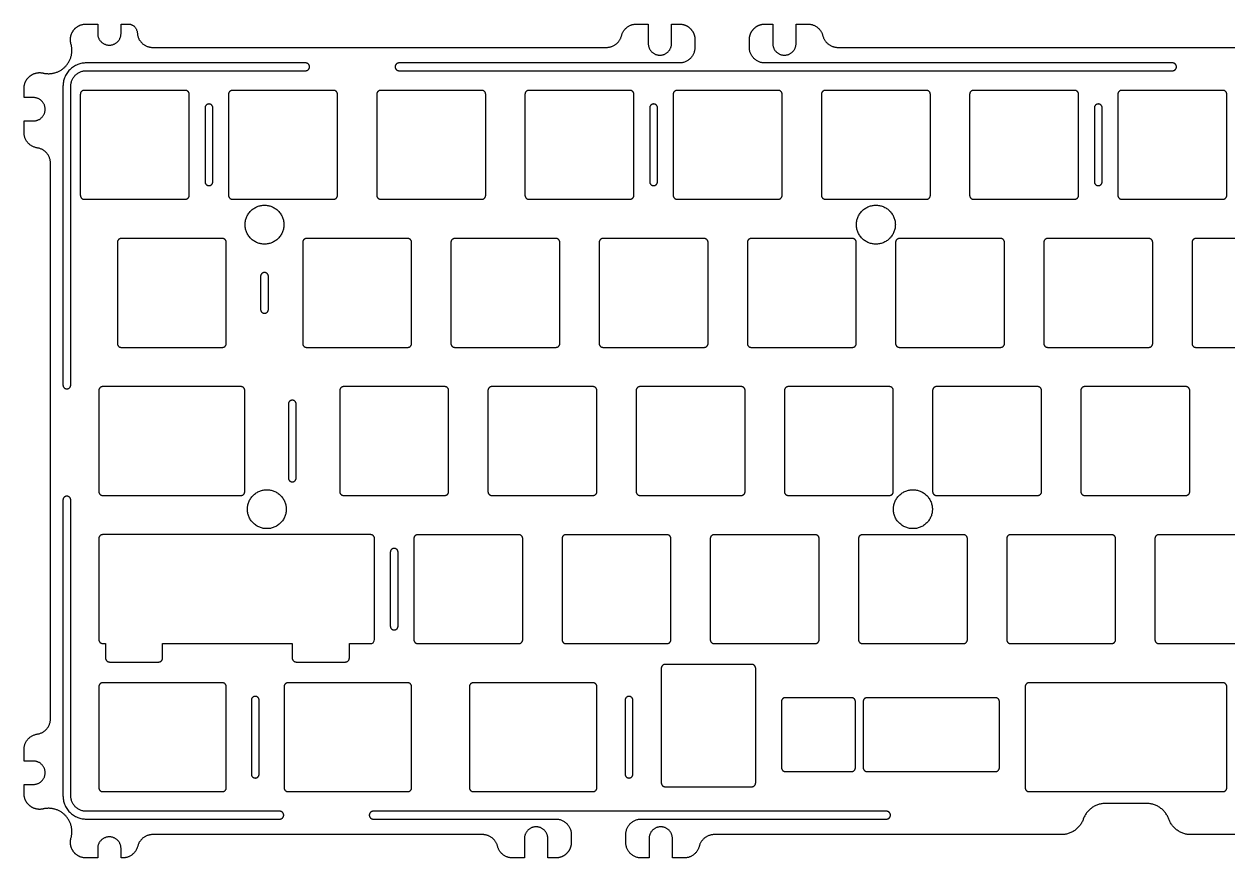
# Model space of a CAD drawing. Header units: millimetres. Extents: x 0 to 314, y 0 to 107.
# Drawn here: x 0 to 154.7, y 0 to 107.3 of the extents above; entities that cross this region are included whole.
import ezdxf

# ---------------------------------------------------------------- set-up
doc = ezdxf.new("R2010")
doc.units = ezdxf.units.MM
doc.layers.add('默认', color=7, linetype='Continuous', true_color=0x000000)

msp = doc.modelspace()

# ---------------------------------------------------------------- linework, layer by layer
at = {"layer": '默认'}
for points in [[(7.96, 107.25), (9.46, 107.25), (9.46, 106.04)], [(78.72, 107.25), (80.22, 107.25), (80.22, 104.75)], [(83.22, 104.75), (83.22, 107.25), (84.22, 107.25)], [(95.22, 107.25), (96.22, 107.25), (96.22, 104.75)], [(99.22, 104.75), (99.22, 107.25), (100.72, 107.25)], [(1.21, 97.79), (0, 97.79), (0, 99)], [(0, 93.29), (0, 94.79), (1.21, 94.79)], [(10.11, 27.58), (10.46, 27.58), (10.46, 25.73)], [(41.81, 25.73), (41.81, 27.58)], [(1.21, 12.46), (0, 12.46), (0, 13.96)], [(0, 8.25), (0, 9.46), (1.21, 9.46)], [(64.31, 2.5), (64.31, 0), (62.79, 0)], [(68.33, 0), (67.31, 0), (67.31, 2.5)], [(80.33, 2.5), (80.33, 0), (79.33, 0)], [(84.83, 0), (83.33, 0), (83.33, 2.5)], [(9.46, 1.21), (9.46, 0), (7.96, 0)], [(12.66, 0), (12.46, 0), (12.46, 1.21)]]:
    msp.add_lwpolyline(points, dxfattribs=at)
for points, weights, knots in [([(6.03, 104.7), (5.76, 105.66), (6.36, 106.45), (6.96, 107.25), (7.96, 107.25)], [1, 0.894821703515, 1, 0.894821703515, 1], [1838.494426, 1838.494426, 1838.494426, 1840.490014, 1840.490014, 1842.485601, 1842.485601, 1842.485601]), ([(12.46, 107.25), (12.93, 107.25), (13.41, 107.25), (14.58, 107.25), (14.6, 105.75)], [1, 1.00000004123, 1.00000008246, 0.790569447741, 1], [1852.395623, 1852.395623, 1852.395623, 1853.596374, 1853.596374, 1856.983107, 1856.983107, 1856.983107]), ([(84.22, 107.25), (85.05, 107.25), (85.64, 106.66), (86.22, 106.08), (86.22, 105.25)], [1, 0.923804287421, 1, 0.923804287421, 1], [1938.094386, 1938.094386, 1938.094386, 1939.752161, 1939.752161, 1941.409937, 1941.409937, 1941.409937]), ([(93.22, 105.25), (93.22, 106.08), (93.81, 106.66), (94.39, 107.25), (95.22, 107.25)], [1, 0.923804287421, 1, 0.923804287421, 1], [2143.230853, 2143.230853, 2143.230853, 2144.888629, 2144.888629, 2146.546404, 2146.546404, 2146.546404]), ([(9.46, 106.04), (9.46, 104.54), (10.96, 104.54), (12.46, 104.54), (12.46, 106.04)], [1, 0.707106781186, 1, 0.707106781186, 1], [1845.190623, 1845.190623, 1845.190623, 1848.190623, 1848.190623, 1851.190623, 1851.190623, 1851.190623]), ([(2.46, 100.95), (4.09, 100.56), (5.27, 101.75), (6.52, 103), (6.03, 104.7)], [1, 0.873305692791, 1.00000008246, 0.861375737848, 1], [1831.609027, 1831.609027, 1831.609027, 1834.956121, 1834.956121, 1838.494426, 1838.494426, 1838.494426]), ([(80.22, 104.75), (80.22, 103.25), (81.72, 103.25), (83.22, 103.25), (83.22, 104.75)], [1, 0.707106781187, 1, 0.707106781187, 1], [1928.594386, 1928.594386, 1928.594386, 1931.594386, 1931.594386, 1934.594386, 1934.594386, 1934.594386]), ([(96.22, 104.75), (96.22, 103.25), (97.72, 103.25), (99.22, 103.25), (99.22, 104.75)], [1, 0.707106781186, 1, 0.707106781186, 1], [2150.046404, 2150.046404, 2150.046404, 2153.046404, 2153.046404, 2156.046404, 2156.046404, 2156.046404]), ([(36.19, 101.25), (36.69, 101.25), (36.69, 101.75), (36.69, 102.25), (36.19, 102.25)], [1, 0.707106781188, 1, 0.707106781188, 1], [131.469632, 131.469632, 131.469632, 132.469632, 132.469632, 133.469632, 133.469632, 133.469632]), ([(48.19, 102.25), (47.69, 102.25), (47.69, 101.75), (47.69, 101.25), (48.19, 101.25)], [1, 0.707106781188, 1, 0.707106781188, 1], [1982.437049, 1982.437049, 1982.437049, 1983.437049, 1983.437049, 1984.437049, 1984.437049, 1984.437049]), ([(147.61, 101.25), (148.11, 101.25), (148.11, 101.75), (148.11, 102.25), (147.61, 102.25)], [1, 0.707106781187, 1, 0.707106781187, 1], [2083.851044, 2083.851044, 2083.851044, 2084.851044, 2084.851044, 2085.851044, 2085.851044, 2085.851044]), ([(0, 99), (0, 99.97), (0.76, 100.57), (1.52, 101.17), (2.46, 100.95)], [1, 0.894515336273, 0.987606847266, 0.894515336273, 1], [1827.73695, 1827.73695, 1827.73695, 1829.672988, 1829.672988, 1831.609027, 1831.609027, 1831.609027]), ([(48.19, 101.25), (80.04, 101.25), (99.54, 101.25), (104.77, 101.25), (110, 101.25), (127.3, 101.25), (147.61, 101.25)], [1, 1.00000004123, 1.00000008246, 1.00000008246, 1.00000008246, 1.00000004123, 1], [1984.437049, 1984.437049, 1984.437049, 2035.783489, 2035.783489, 2046.244951, 2046.244951, 2083.851044, 2083.851044, 2083.851044]), ([(1.21, 94.79), (2.71, 94.79), (2.71, 96.29), (2.71, 97.79), (1.21, 97.79)], [1, 0.707106781187, 1, 0.707106781187, 1], [1819.324591, 1819.324591, 1819.324591, 1822.324591, 1822.324591, 1825.324591, 1825.324591, 1825.324591]), ([(24.26, 96.47), (24.26, 96.97), (23.76, 96.97), (23.26, 96.97), (23.26, 96.47)], [1, 0.707106781186, 1, 0.707106781186, 1], [23, 23, 23, 24, 24, 25, 25, 25]), ([(81.41, 96.47), (81.41, 96.97), (80.91, 96.97), (80.41, 96.97), (80.41, 96.47)], [1, 0.707106781187, 1, 0.707106781187, 1], [23, 23, 23, 24, 24, 25, 25, 25]), ([(138.56, 96.47), (138.56, 96.97), (138.06, 96.97), (137.56, 96.97), (137.56, 96.47)], [1, 0.707106781187, 1, 0.707106781187, 1], [23, 23, 23, 24, 24, 25, 25, 25]), ([(23.26, 86.97), (23.26, 86.47), (23.76, 86.47), (24.26, 86.47), (24.26, 86.97)], [1, 0.707106781187, 1, 0.707106781187, 1], [11.5, 11.5, 11.5, 12.5, 12.5, 13.5, 13.5, 13.5]), ([(80.41, 86.97), (80.41, 86.47), (80.91, 86.47), (81.41, 86.47), (81.41, 86.97)], [1, 0.707106781186, 1, 0.707106781186, 1], [11.5, 11.5, 11.5, 12.5, 12.5, 13.5, 13.5, 13.5]), ([(137.56, 86.97), (137.56, 86.47), (138.06, 86.47), (138.56, 86.47), (138.56, 86.97)], [1, 0.707106781186, 1, 0.707106781186, 1], [11.5, 11.5, 11.5, 12.5, 12.5, 13.5, 13.5, 13.5]), ([(28.4, 81.45), (28.4, 83.95), (30.9, 83.95), (33.4, 83.95), (33.4, 81.45)], [1, 0.707106781187, 1, 0.707106781187, 1], [-10, -10, -10, -5, -5, 0, 0, 0]), ([(106.98, 81.45), (106.98, 83.95), (109.48, 83.95), (111.98, 83.95), (111.98, 81.45)], [1, 0.707106781187, 1, 0.707106781187, 1], [0, 0, 0, 5, 5, 10, 10, 10]), ([(33.4, 81.45), (33.4, 78.95), (30.9, 78.95), (28.4, 78.95), (28.4, 81.45)], [1, 0.707106781187, 1, 0.707106781187, 1], [0, 0, 0, 5, 5, 10, 10, 10]), ([(111.98, 81.45), (111.98, 78.95), (109.48, 78.95), (106.98, 78.95), (106.98, 81.45)], [1, 0.707106781187, 1, 0.707106781187, 1], [10, 10, 10, 15, 15, 20, 20, 20]), ([(31.4, 74.8), (31.4, 75.3), (30.9, 75.3), (30.4, 75.3), (30.4, 74.8)], [1, 0.707106781186, 1, 0.707106781186, 1], [12.5, 12.5, 12.5, 13.5, 13.5, 14.5, 14.5, 14.5]), ([(30.4, 70.55), (30.4, 70.05), (30.9, 70.05), (31.4, 70.05), (31.4, 70.55)], [1, 0.707106781187, 1, 0.707106781187, 1], [6.25, 6.25, 6.25, 7.25, 7.25, 8.25, 8.25, 8.25]), ([(5, 60.83), (5, 60.33), (5.5, 60.33), (6, 60.33), (6, 60.83)], [1, 0.707106781185, 1, 0.707106781185, 1], [220.070824, 220.070824, 220.070824, 221.070824, 221.070824, 222.070824, 222.070824, 222.070824]), ([(34.97, 58.37), (34.97, 58.87), (34.47, 58.87), (33.97, 58.87), (33.97, 58.37)], [1, 0.707106781187, 1, 0.707106781187, 1], [23, 23, 23, 24, 24, 25, 25, 25]), ([(33.97, 48.87), (33.97, 48.37), (34.47, 48.37), (34.97, 48.37), (34.97, 48.87)], [1, 0.707106781187, 1, 0.707106781187, 1], [11.5, 11.5, 11.5, 12.5, 12.5, 13.5, 13.5, 13.5]), ([(6, 46.03), (6, 46.53), (5.5, 46.53), (5, 46.53), (5, 46.03)], [1, 0.707106781186, 1, 0.707106781186, 1], [181.828286, 181.828286, 181.828286, 182.828286, 182.828286, 183.828286, 183.828286, 183.828286]), ([(28.7, 44.85), (28.7, 47.35), (31.2, 47.35), (33.7, 47.35), (33.7, 44.85)], [1, 0.707106781187, 1, 0.707106781187, 1], [0, 0, 0, 5, 5, 10, 10, 10]), ([(111.74, 44.85), (111.74, 47.35), (114.24, 47.35), (116.74, 47.35), (116.74, 44.85)], [1, 0.707106781187, 1, 0.707106781187, 1], [-10, -10, -10, -5, -5, 0, 0, 0]), ([(33.7, 44.85), (33.7, 42.35), (31.2, 42.35), (28.7, 42.35), (28.7, 44.85)], [1, 0.707106781187, 1, 0.707106781187, 1], [10, 10, 10, 15, 15, 20, 20, 20]), ([(116.74, 44.85), (116.74, 42.35), (114.24, 42.35), (111.74, 42.35), (111.74, 44.85)], [1, 0.707106781187, 1, 0.707106781187, 1], [0, 0, 0, 5, 5, 10, 10, 10]), ([(48.07, 39.32), (48.07, 39.82), (47.57, 39.82), (47.07, 39.82), (47.07, 39.32)], [1, 0.707106781187, 1, 0.707106781187, 1], [32.5, 32.5, 32.5, 33.5, 33.5, 34.5, 34.5, 34.5]), ([(47.07, 29.82), (47.07, 29.32), (47.57, 29.32), (48.07, 29.32), (48.07, 29.82)], [1, 0.707106781187, 1, 0.707106781187, 1], [21, 21, 21, 22, 22, 23, 23, 23]), ([(30.21, 20.28), (30.21, 20.78), (29.71, 20.78), (29.21, 20.78), (29.21, 20.28)], [1, 0.707106781187, 1, 0.707106781187, 1], [23, 23, 23, 24, 24, 25, 25, 25]), ([(78.25, 20.28), (78.25, 20.78), (77.75, 20.78), (77.25, 20.78), (77.25, 20.28)], [1, 0.707106781187, 1, 0.707106781187, 1], [23, 23, 23, 24, 24, 25, 25, 25]), ([(1.21, 9.46), (2.71, 9.46), (2.71, 10.96), (2.71, 12.46), (1.21, 12.46)], [1, 0.707106781187, 1, 0.707106781187, 1], [1722.731895, 1722.731895, 1722.731895, 1725.731895, 1725.731895, 1728.731895, 1728.731895, 1728.731895]), ([(29.21, 10.78), (29.21, 10.28), (29.71, 10.28), (30.21, 10.28), (30.21, 10.78)], [1, 0.707106781187, 1, 0.707106781187, 1], [11.5, 11.5, 11.5, 12.5, 12.5, 13.5, 13.5, 13.5]), ([(77.25, 10.78), (77.25, 10.28), (77.75, 10.28), (78.25, 10.28), (78.25, 10.78)], [1, 0.707106781187, 1, 0.707106781187, 1], [11.5, 11.5, 11.5, 12.5, 12.5, 13.5, 13.5, 13.5]), ([(2.46, 6.3), (1.52, 6.08), (0.76, 6.68), (0, 7.28), (0, 8.25)], [1, 0.894515336273, 0.987606847266, 0.894515336273, 1], [1716.447459, 1716.447459, 1716.447459, 1718.383497, 1718.383497, 1720.319535, 1720.319535, 1720.319535]), ([(6.03, 2.55), (6.52, 4.25), (5.27, 5.5), (4.09, 6.69), (2.46, 6.3)], [1, 0.861377414361, 0.999999975948, 0.87330727874, 1], [1709.562102, 1709.562102, 1709.562102, 1713.100386, 1713.100386, 1716.447459, 1716.447459, 1716.447459]), ([(32.87, 5), (33.37, 5), (33.37, 5.5), (33.37, 6), (32.87, 6)], [1, 0.707106781205, 1, 0.707106781205, 1], [112.927306, 112.927306, 112.927306, 113.927306, 113.927306, 114.927306, 114.927306, 114.927306]), ([(44.87, 6), (44.37, 6), (44.37, 5.5), (44.37, 5), (44.87, 5)], [1, 0.707106781186, 1, 0.707106781186, 1], [3314.8903, 3314.8903, 3314.8903, 3315.8903, 3315.8903, 3316.8903, 3316.8903, 3316.8903]), ([(110.85, 5), (111.35, 5), (111.35, 5.5), (111.35, 6), (110.85, 6)], [1, 0.707106781175, 1, 0.707106781175, 1], [3246.91226, 3246.91226, 3246.91226, 3247.91226, 3247.91226, 3248.91226, 3248.91226, 3248.91226]), ([(67.31, 2.5), (67.31, 4), (65.81, 4), (64.31, 4), (64.31, 2.5)], [1, 0.707106781187, 1, 0.707106781187, 1], [3352.183302, 3352.183302, 3352.183302, 3355.183302, 3355.183302, 3358.183302, 3358.183302, 3358.183302]), ([(83.33, 2.5), (83.33, 4), (81.83, 4), (80.33, 4), (80.33, 2.5)], [1, 0.707106781187, 1, 0.707106781187, 1], [3173.172856, 3173.172856, 3173.172856, 3176.172856, 3176.172856, 3179.172856, 3179.172856, 3179.172856]), ([(7.96, 0), (6.96, 0), (6.36, 0.8), (5.76, 1.59), (6.03, 2.55)], [1, 0.894824389263, 1, 0.894824389263, 1], [3427.09787, 3427.09787, 3427.09787, 3429.093433, 3429.093433, 3431.088996, 3431.088996, 3431.088996]), ([(12.46, 1.21), (12.46, 2.71), (10.96, 2.71), (9.46, 2.71), (9.46, 1.21)], [1, 0.707106781187, 1, 0.707106781187, 1], [3418.392901, 3418.392901, 3418.392901, 3421.392901, 3421.392901, 3424.392901, 3424.392901, 3424.392901]), ([(70.33, 2), (70.33, 1.17), (69.75, 0.59), (69.16, 0), (68.33, 0)], [1, 0.923852610811, 1, 0.923852610811, 1], [3345.348322, 3345.348322, 3345.348322, 3347.005506, 3347.005506, 3348.66269, 3348.66269, 3348.66269])]:
    msp.add_rational_spline(points, weights, degree=2, knots=knots, dxfattribs=at)
for points, degree in [([(12.46, 106.04), (12.46, 106.65), (12.46, 107.25)], 2), ([(86.22, 105.25), (86.22, 104.75), (86.22, 104.25)], 2), ([(93.22, 104.25), (93.22, 104.75), (93.22, 105.25)], 2), ([(16.53, 104.25), (45.69, 104.25), (74.85, 104.25)], 2), ([(104.6, 104.25), (149.11, 104.25), (193.62, 104.25)], 2), ([(36.19, 102.25), (22.1, 102.25), (8, 102.25)], 2), ([(84.22, 102.25), (66.21, 102.25), (48.19, 102.25)], 2), ([(147.61, 102.25), (121.41, 102.25), (95.22, 102.25)], 2), ([(8, 101.25), (22.1, 101.25), (36.19, 101.25)], 2), ([(5, 99.25), (5, 80.04), (5, 60.83)], 2), ([(6, 60.83), (6, 80.04), (6, 99.25)], 2), ([(7.23, 98.22), (7.23, 91.72), (7.23, 85.22)], 2), ([(20.73, 98.72), (14.23, 98.72), (7.73, 98.72)], 2), ([(21.23, 85.22), (21.23, 91.72), (21.23, 98.22)], 2), ([(26.28, 98.22), (26.28, 91.72), (26.28, 85.22)], 2), ([(39.78, 98.72), (33.28, 98.72), (26.78, 98.72)], 2), ([(40.28, 85.22), (40.28, 91.72), (40.28, 98.22)], 2), ([(45.33, 98.22), (45.33, 91.72), (45.33, 85.22)], 2), ([(58.83, 98.72), (52.33, 98.72), (45.83, 98.72)], 2), ([(59.33, 85.22), (59.33, 91.72), (59.33, 98.22)], 2), ([(64.38, 98.22), (64.38, 91.72), (64.38, 85.22)], 2), ([(77.88, 98.72), (71.38, 98.72), (64.88, 98.72)], 2), ([(78.38, 85.22), (78.38, 91.72), (78.38, 98.22)], 2), ([(83.43, 98.22), (83.43, 91.72), (83.43, 85.22)], 2), ([(96.93, 98.72), (90.43, 98.72), (83.93, 98.72)], 2), ([(97.43, 85.22), (97.43, 91.72), (97.43, 98.22)], 2), ([(102.48, 98.22), (102.48, 91.72), (102.48, 85.22)], 2), ([(115.98, 98.72), (109.48, 98.72), (102.98, 98.72)], 2), ([(116.48, 85.22), (116.48, 91.72), (116.48, 98.22)], 2), ([(121.53, 98.22), (121.53, 91.72), (121.53, 85.22)], 2), ([(135.03, 98.72), (128.53, 98.72), (122.03, 98.72)], 2), ([(135.53, 85.22), (135.53, 91.72), (135.53, 98.22)], 2), ([(140.58, 98.22), (140.58, 91.72), (140.58, 85.22)], 2), ([(154.08, 98.72), (147.58, 98.72), (141.08, 98.72)], 2), ([(154.58, 85.22), (154.58, 91.72), (154.58, 98.22)], 2), ([(23.26, 96.47), (23.26, 91.72), (23.26, 86.97)], 2), ([(24.26, 86.97), (24.26, 91.72), (24.26, 96.47)], 2), ([(80.41, 96.47), (80.41, 91.72), (80.41, 86.97)], 2), ([(81.41, 86.97), (81.41, 91.72), (81.41, 96.47)], 2), ([(137.56, 96.47), (137.56, 91.72), (137.56, 86.97)], 2), ([(138.56, 86.97), (138.56, 91.72), (138.56, 96.47)], 2), ([(3.4, 17.91), (3.4, 53.62), (3.4, 89.34)], 2), ([(7.73, 84.72), (14.23, 84.72), (20.73, 84.72)], 2), ([(26.78, 84.72), (33.28, 84.72), (39.78, 84.72)], 2), ([(45.83, 84.72), (52.33, 84.72), (58.83, 84.72)], 2), ([(64.88, 84.72), (71.38, 84.72), (77.88, 84.72)], 2), ([(83.93, 84.72), (90.43, 84.72), (96.93, 84.72)], 2), ([(102.98, 84.72), (109.48, 84.72), (115.98, 84.72)], 2), ([(122.03, 84.72), (128.53, 84.72), (135.03, 84.72)], 2), ([(141.08, 84.72), (147.58, 84.72), (154.08, 84.72)], 2), ([(11.99, 79.17), (11.99, 72.67), (11.99, 66.17)], 2), ([(25.49, 79.67), (18.99, 79.67), (12.49, 79.67)], 2), ([(25.99, 66.17), (25.99, 72.67), (25.99, 79.17)], 2), ([(35.81, 79.17), (35.81, 72.67), (35.81, 66.17)], 2), ([(49.31, 79.67), (42.81, 79.67), (36.31, 79.67)], 2), ([(49.81, 66.17), (49.81, 72.67), (49.81, 79.17)], 2), ([(54.86, 79.17), (54.86, 72.67), (54.86, 66.17)], 2), ([(68.36, 79.67), (61.86, 79.67), (55.36, 79.67)], 2), ([(68.86, 66.17), (68.86, 72.67), (68.86, 79.17)], 2), ([(73.91, 79.17), (73.91, 72.67), (73.91, 66.17)], 2), ([(87.41, 79.67), (80.91, 79.67), (74.41, 79.67)], 2), ([(87.91, 66.17), (87.91, 72.67), (87.91, 79.17)], 2), ([(92.96, 79.17), (92.96, 72.67), (92.96, 66.17)], 2), ([(106.46, 79.67), (99.96, 79.67), (93.46, 79.67)], 2), ([(106.96, 66.17), (106.96, 72.67), (106.96, 79.17)], 2), ([(112.01, 79.17), (112.01, 72.67), (112.01, 66.17)], 2), ([(125.51, 79.67), (119.01, 79.67), (112.51, 79.67)], 2), ([(126.01, 66.17), (126.01, 72.67), (126.01, 79.17)], 2), ([(131.06, 79.17), (131.06, 72.67), (131.06, 66.17)], 2), ([(144.56, 79.67), (138.06, 79.67), (131.56, 79.67)], 2), ([(145.06, 66.17), (145.06, 72.67), (145.06, 79.17)], 2), ([(150.11, 79.17), (150.11, 72.67), (150.11, 66.17)], 2), ([(163.61, 79.67), (157.11, 79.67), (150.61, 79.67)], 2), ([(30.4, 74.8), (30.4, 72.67), (30.4, 70.55)], 2), ([(31.4, 70.55), (31.4, 72.67), (31.4, 74.8)], 2), ([(12.49, 65.67), (18.99, 65.67), (25.49, 65.67)], 2), ([(36.31, 65.67), (42.81, 65.67), (49.31, 65.67)], 2), ([(55.36, 65.67), (61.86, 65.67), (68.36, 65.67)], 2), ([(74.41, 65.67), (80.91, 65.67), (87.41, 65.67)], 2), ([(93.46, 65.67), (99.96, 65.67), (106.46, 65.67)], 2), ([(112.51, 65.67), (119.01, 65.67), (125.51, 65.67)], 2), ([(131.56, 65.67), (138.06, 65.67), (144.56, 65.67)], 2), ([(150.61, 65.67), (157.11, 65.67), (163.61, 65.67)], 2), ([(27.87, 60.62), (18.99, 60.62), (10.11, 60.62)], 2), ([(54.07, 60.62), (47.57, 60.62), (41.07, 60.62)], 2), ([(73.12, 60.62), (66.62, 60.62), (60.12, 60.62)], 2), ([(92.17, 60.62), (85.67, 60.62), (79.17, 60.62)], 2), ([(111.22, 60.62), (104.72, 60.62), (98.22, 60.62)], 2), ([(130.27, 60.62), (123.77, 60.62), (117.27, 60.62)], 2), ([(149.32, 60.62), (142.82, 60.62), (136.32, 60.62)], 2), ([(9.61, 60.12), (9.61, 53.62), (9.61, 47.12)], 2), ([(28.37, 47.12), (28.37, 53.62), (28.37, 60.12)], 2), ([(40.57, 60.12), (40.57, 53.62), (40.57, 47.12)], 2), ([(54.57, 47.12), (54.57, 53.62), (54.57, 60.12)], 2), ([(59.62, 60.12), (59.62, 53.62), (59.62, 47.12)], 2), ([(73.62, 47.12), (73.62, 53.62), (73.62, 60.12)], 2), ([(78.67, 60.12), (78.67, 53.62), (78.67, 47.12)], 2), ([(92.67, 47.12), (92.67, 53.62), (92.67, 60.12)], 2), ([(97.72, 60.12), (97.72, 53.62), (97.72, 47.12)], 2), ([(111.72, 47.12), (111.72, 53.62), (111.72, 60.12)], 2), ([(116.77, 60.12), (116.77, 53.62), (116.77, 47.12)], 2), ([(130.77, 47.12), (130.77, 53.62), (130.77, 60.12)], 2), ([(135.82, 60.12), (135.82, 53.62), (135.82, 47.12)], 2), ([(149.82, 47.12), (149.82, 53.62), (149.82, 60.12)], 2), ([(33.97, 58.37), (33.97, 53.62), (33.97, 48.87)], 2), ([(34.97, 48.87), (34.97, 53.62), (34.97, 58.37)], 2), ([(10.11, 46.62), (18.99, 46.62), (27.87, 46.62)], 2), ([(41.07, 46.62), (47.57, 46.62), (54.07, 46.62)], 2), ([(60.12, 46.62), (66.62, 46.62), (73.12, 46.62)], 2), ([(79.17, 46.62), (85.67, 46.62), (92.17, 46.62)], 2), ([(98.22, 46.62), (104.72, 46.62), (111.22, 46.62)], 2), ([(117.27, 46.62), (123.77, 46.62), (130.27, 46.62)], 2), ([(136.32, 46.62), (142.82, 46.62), (149.32, 46.62)], 2), ([(5, 46.03), (5, 27.01), (5, 8)], 2), ([(6, 8), (6, 27.01), (6, 46.03)], 2), ([(9.61, 41.08), (9.61, 36.74), (9.61, 32.41), (9.61, 28.08)], 3), ([(44.54, 41.58), (32.27, 41.58), (20.8, 41.58), (10.11, 41.58)], 3), ([(45.04, 28.08), (45.04, 32.41), (45.04, 36.74), (45.04, 41.08)], 3), ([(50.09, 41.07), (50.09, 34.57), (50.09, 28.07)], 2), ([(63.59, 41.57), (57.09, 41.57), (50.59, 41.57)], 2), ([(64.09, 28.07), (64.09, 34.57), (64.09, 41.07)], 2), ([(69.14, 41.07), (69.14, 34.57), (69.14, 28.07)], 2), ([(82.64, 41.57), (76.14, 41.57), (69.64, 41.57)], 2), ([(83.14, 28.07), (83.14, 34.57), (83.14, 41.07)], 2), ([(88.19, 41.07), (88.19, 34.57), (88.19, 28.07)], 2), ([(101.69, 41.57), (95.19, 41.57), (88.69, 41.57)], 2), ([(102.19, 28.07), (102.19, 34.57), (102.19, 41.07)], 2), ([(107.24, 41.07), (107.24, 34.57), (107.24, 28.07)], 2), ([(120.74, 41.57), (114.24, 41.57), (107.74, 41.57)], 2), ([(121.24, 28.07), (121.24, 34.57), (121.24, 41.07)], 2), ([(126.29, 41.07), (126.29, 34.57), (126.29, 28.07)], 2), ([(139.79, 41.57), (133.29, 41.57), (126.79, 41.57)], 2), ([(140.29, 28.07), (140.29, 34.57), (140.29, 41.07)], 2), ([(145.34, 41.07), (145.34, 34.57), (145.34, 28.07)], 2), ([(158.84, 41.57), (152.34, 41.57), (145.84, 41.57)], 2), ([(47.07, 39.32), (47.07, 34.57), (47.07, 29.82)], 2), ([(48.07, 29.82), (48.07, 34.57), (48.07, 39.32)], 2), ([(17.81, 25.73), (17.81, 26.34), (17.81, 26.96), (17.81, 27.58)], 3), ([(17.81, 27.58), (23.18, 27.58), (28.73, 27.58), (34.46, 27.58)], 3), ([(34.46, 27.58), (34.46, 26.96), (34.46, 26.34), (34.46, 25.73)], 3), ([(50.59, 27.57), (57.09, 27.57), (63.59, 27.57)], 2), ([(69.64, 27.57), (76.14, 27.57), (82.64, 27.57)], 2), ([(88.69, 27.57), (95.19, 27.57), (101.69, 27.57)], 2), ([(107.74, 27.57), (114.24, 27.57), (120.74, 27.57)], 2), ([(126.79, 27.57), (133.29, 27.57), (139.79, 27.57)], 2), ([(145.84, 27.57), (152.34, 27.57), (158.84, 27.57)], 2), ([(10.99, 25.2), (13.09, 25.2), (15.19, 25.2), (17.29, 25.2)], 3), ([(34.99, 25.2), (37.09, 25.2), (39.19, 25.2), (41.29, 25.2)], 3), ([(93.51, 24.9), (87.96, 24.9), (82.41, 24.9)], 2), ([(81.89, 24.38), (81.89, 17.03), (81.89, 9.68)], 2), ([(94.03, 9.68), (94.03, 17.03), (94.03, 24.38)], 2), ([(9.61, 22.03), (9.61, 15.53), (9.61, 9.03)], 2), ([(25.49, 22.53), (17.8, 22.53), (10.11, 22.53)], 2), ([(25.99, 9.03), (25.99, 15.53), (25.99, 22.03)], 2), ([(33.42, 22.03), (33.42, 15.53), (33.42, 9.03)], 2), ([(49.31, 22.53), (41.61, 22.53), (33.92, 22.53)], 2), ([(49.81, 9.03), (49.81, 15.53), (49.81, 22.03)], 2), ([(57.24, 22.03), (57.24, 15.53), (57.24, 9.03)], 2), ([(73.12, 22.53), (65.43, 22.53), (57.74, 22.53)], 2), ([(73.62, 9.03), (73.62, 15.53), (73.62, 22.03)], 2), ([(128.67, 22.03), (128.67, 15.53), (128.67, 9.03)], 2), ([(154.08, 22.53), (141.63, 22.53), (129.17, 22.53)], 2), ([(154.58, 9.03), (154.58, 15.53), (154.58, 22.03)], 2), ([(29.21, 20.28), (29.21, 15.53), (29.21, 10.78)], 2), ([(30.21, 10.78), (30.21, 15.53), (30.21, 20.28)], 2), ([(77.25, 20.28), (77.25, 15.53), (77.25, 10.78)], 2), ([(78.25, 10.78), (78.25, 15.53), (78.25, 20.28)], 2), ([(106.35, 20.61), (102.1, 20.61), (97.85, 20.61)], 2), ([(124.85, 20.61), (116.6, 20.61), (108.35, 20.61)], 2), ([(97.35, 20.11), (97.35, 15.86), (97.35, 11.61)], 2), ([(106.85, 11.61), (106.85, 15.86), (106.85, 20.11)], 2), ([(107.85, 20.11), (107.85, 15.86), (107.85, 11.61)], 2), ([(125.35, 11.61), (125.35, 15.86), (125.35, 20.11)], 2), ([(97.85, 11.11), (102.1, 11.11), (106.35, 11.11)], 2), ([(108.35, 11.11), (116.6, 11.11), (124.85, 11.11)], 2), ([(10.11, 8.53), (17.8, 8.53), (25.49, 8.53)], 2), ([(33.92, 8.53), (41.61, 8.53), (49.31, 8.53)], 2), ([(57.74, 8.53), (65.43, 8.53), (73.12, 8.53)], 2), ([(82.41, 9.15), (87.96, 9.15), (93.51, 9.15)], 2), ([(129.17, 8.53), (141.63, 8.53), (154.08, 8.53)], 2), ([(144.29, 7), (141.63, 7), (138.97, 7)], 2), ([(32.87, 6), (15.54, 6), (8, 6)], 2), ([(110.85, 6), (73.58, 6), (44.87, 6)], 2), ([(44.87, 5), (56.6, 5), (68.33, 5)], 2), ([(79.33, 5), (92.33, 5), (110.85, 5)], 2), ([(58.92, 3), (38.37, 3), (16.53, 3)], 2), ([(70.33, 3), (70.33, 2.5), (70.33, 2)], 2), ([(77.33, 2), (77.33, 2.5), (77.33, 3)], 2), ([(133.31, 3), (111.01, 3), (88.71, 3)], 2), ([(194.55, 3), (172.25, 3), (149.95, 3)], 2)]:
    msp.add_open_spline(points, degree=degree, dxfattribs=at)
for points, weights in [([(76.79, 105.75), (77.17, 107.25), (78.72, 107.25)], [1, 0.790569415146, 1]), ([(100.72, 107.25), (102.27, 107.25), (102.66, 105.75)], [1, 0.790569415147, 1]), ([(14.6, 105.75), (14.98, 104.25), (16.53, 104.25)], [1, 0.790569415146, 1]), ([(74.85, 104.25), (76.4, 104.25), (76.79, 105.75)], [1, 0.790569415147, 1]), ([(102.66, 105.75), (103.05, 104.25), (104.6, 104.25)], [1, 0.790569415146, 1]), ([(86.22, 104.25), (86.22, 102.25), (84.22, 102.25)], [1, 0.707384730156, 1]), ([(95.22, 102.25), (93.22, 102.25), (93.22, 104.25)], [1, 0.707384730157, 1]), ([(8, 102.25), (5, 102.25), (5, 99.25)], [1, 0.707106781163, 1]), ([(6, 99.25), (6, 101.25), (8, 101.25)], [1, 0.707106781161, 1]), ([(7.73, 98.72), (7.23, 98.72), (7.23, 98.22)], [1, 0.707106781182, 1]), ([(21.23, 98.22), (21.23, 98.72), (20.73, 98.72)], [1, 0.707106781188, 1]), ([(26.78, 98.72), (26.28, 98.72), (26.28, 98.22)], [1, 0.70710678118, 1]), ([(40.28, 98.22), (40.28, 98.72), (39.78, 98.72)], [1, 0.707106781193, 1]), ([(45.83, 98.72), (45.33, 98.72), (45.33, 98.22)], [1, 0.707106781182, 1]), ([(59.33, 98.22), (59.33, 98.72), (58.83, 98.72)], [1, 0.707106781191, 1]), ([(64.88, 98.72), (64.38, 98.72), (64.38, 98.22)], [1, 0.707106781182, 1]), ([(78.38, 98.22), (78.38, 98.72), (77.88, 98.72)], [1, 0.707106781193, 1]), ([(83.93, 98.72), (83.43, 98.72), (83.43, 98.22)], [1, 0.707106781183, 1]), ([(97.43, 98.22), (97.43, 98.72), (96.93, 98.72)], [1, 0.707106781193, 1]), ([(102.98, 98.72), (102.48, 98.72), (102.48, 98.22)], [1, 0.707106781185, 1]), ([(116.48, 98.22), (116.48, 98.72), (115.98, 98.72)], [1, 0.707106781191, 1]), ([(122.03, 98.72), (121.53, 98.72), (121.53, 98.22)], [1, 0.707106781179, 1]), ([(135.53, 98.22), (135.53, 98.72), (135.03, 98.72)], [1, 0.707106781195, 1]), ([(141.08, 98.72), (140.58, 98.72), (140.58, 98.22)], [1, 0.707106781181, 1]), ([(154.58, 98.22), (154.58, 98.72), (154.08, 98.72)], [1, 0.707106781192, 1]), ([(1.7, 91.32), (0, 91.57), (0, 93.29)], [1, 0.758324640829, 1]), ([(3.4, 89.34), (3.4, 91.06), (1.7, 91.32)], [1, 0.758324641946, 1]), ([(7.23, 85.22), (7.23, 84.72), (7.73, 84.72)], [1, 0.707106781186, 1]), ([(20.73, 84.72), (21.23, 84.72), (21.23, 85.22)], [1, 0.707106781187, 1]), ([(26.28, 85.22), (26.28, 84.72), (26.78, 84.72)], [1, 0.70710678118, 1]), ([(39.78, 84.72), (40.28, 84.72), (40.28, 85.22)], [1, 0.707106781193, 1]), ([(45.33, 85.22), (45.33, 84.72), (45.83, 84.72)], [1, 0.707106781182, 1]), ([(58.83, 84.72), (59.33, 84.72), (59.33, 85.22)], [1, 0.707106781191, 1]), ([(64.38, 85.22), (64.38, 84.72), (64.88, 84.72)], [1, 0.707106781181, 1]), ([(77.88, 84.72), (78.38, 84.72), (78.38, 85.22)], [1, 0.707106781192, 1]), ([(83.43, 85.22), (83.43, 84.72), (83.93, 84.72)], [1, 0.707106781183, 1]), ([(96.93, 84.72), (97.43, 84.72), (97.43, 85.22)], [1, 0.707106781192, 1]), ([(102.48, 85.22), (102.48, 84.72), (102.98, 84.72)], [1, 0.707106781184, 1]), ([(115.98, 84.72), (116.48, 84.72), (116.48, 85.22)], [1, 0.707106781191, 1]), ([(121.53, 85.22), (121.53, 84.72), (122.03, 84.72)], [1, 0.707106781179, 1]), ([(135.03, 84.72), (135.53, 84.72), (135.53, 85.22)], [1, 0.707106781194, 1]), ([(140.58, 85.22), (140.58, 84.72), (141.08, 84.72)], [1, 0.707106781181, 1]), ([(154.08, 84.72), (154.58, 84.72), (154.58, 85.22)], [1, 0.707106781192, 1]), ([(12.49, 79.67), (11.99, 79.67), (11.99, 79.17)], [1, 0.707106781183, 1]), ([(25.99, 79.17), (25.99, 79.67), (25.49, 79.67)], [1, 0.70710678119, 1]), ([(36.31, 79.67), (35.81, 79.67), (35.81, 79.17)], [1, 0.707106781183, 1]), ([(49.81, 79.17), (49.81, 79.67), (49.31, 79.67)], [1, 0.70710678119, 1]), ([(55.36, 79.67), (54.86, 79.67), (54.86, 79.17)], [1, 0.707106781185, 1]), ([(68.86, 79.17), (68.86, 79.67), (68.36, 79.67)], [1, 0.707106781189, 1]), ([(74.41, 79.67), (73.91, 79.67), (73.91, 79.17)], [1, 0.70710678118, 1]), ([(87.91, 79.17), (87.91, 79.67), (87.41, 79.67)], [1, 0.707106781193, 1]), ([(93.46, 79.67), (92.96, 79.67), (92.96, 79.17)], [1, 0.707106781182, 1]), ([(106.96, 79.17), (106.96, 79.67), (106.46, 79.67)], [1, 0.707106781192, 1]), ([(112.51, 79.67), (112.01, 79.67), (112.01, 79.17)], [1, 0.707106781179, 1]), ([(126.01, 79.17), (126.01, 79.67), (125.51, 79.67)], [1, 0.707106781194, 1]), ([(131.56, 79.67), (131.06, 79.67), (131.06, 79.17)], [1, 0.707106781182, 1]), ([(145.06, 79.17), (145.06, 79.67), (144.56, 79.67)], [1, 0.707106781192, 1]), ([(150.61, 79.67), (150.11, 79.67), (150.11, 79.17)], [1, 0.707106781184, 1]), ([(11.99, 66.17), (11.99, 65.67), (12.49, 65.67)], [1, 0.707106781183, 1]), ([(25.49, 65.67), (25.99, 65.67), (25.99, 66.17)], [1, 0.70710678119, 1]), ([(35.81, 66.17), (35.81, 65.67), (36.31, 65.67)], [1, 0.707106781183, 1]), ([(49.31, 65.67), (49.81, 65.67), (49.81, 66.17)], [1, 0.707106781191, 1]), ([(54.86, 66.17), (54.86, 65.67), (55.36, 65.67)], [1, 0.707106781185, 1]), ([(68.36, 65.67), (68.86, 65.67), (68.86, 66.17)], [1, 0.707106781188, 1]), ([(73.91, 66.17), (73.91, 65.67), (74.41, 65.67)], [1, 0.70710678118, 1]), ([(87.41, 65.67), (87.91, 65.67), (87.91, 66.17)], [1, 0.707106781193, 1]), ([(92.96, 66.17), (92.96, 65.67), (93.46, 65.67)], [1, 0.707106781182, 1]), ([(106.46, 65.67), (106.96, 65.67), (106.96, 66.17)], [1, 0.707106781192, 1]), ([(112.01, 66.17), (112.01, 65.67), (112.51, 65.67)], [1, 0.707106781179, 1]), ([(125.51, 65.67), (126.01, 65.67), (126.01, 66.17)], [1, 0.707106781194, 1]), ([(131.06, 66.17), (131.06, 65.67), (131.56, 65.67)], [1, 0.707106781182, 1]), ([(144.56, 65.67), (145.06, 65.67), (145.06, 66.17)], [1, 0.707106781192, 1]), ([(150.11, 66.17), (150.11, 65.67), (150.61, 65.67)], [1, 0.707106781184, 1]), ([(10.11, 60.62), (9.61, 60.62), (9.61, 60.12)], [1, 0.707106781181, 1]), ([(28.37, 60.12), (28.37, 60.62), (27.87, 60.62)], [1, 0.707106781182, 1]), ([(41.07, 60.62), (40.57, 60.62), (40.57, 60.12)], [1, 0.707106781181, 1]), ([(54.57, 60.12), (54.57, 60.62), (54.07, 60.62)], [1, 0.707106781193, 1]), ([(60.12, 60.62), (59.62, 60.62), (59.62, 60.12)], [1, 0.707106781183, 1]), ([(73.62, 60.12), (73.62, 60.62), (73.12, 60.62)], [1, 0.707106781191, 1]), ([(79.17, 60.62), (78.67, 60.62), (78.67, 60.12)], [1, 0.707106781185, 1]), ([(92.67, 60.12), (92.67, 60.62), (92.17, 60.62)], [1, 0.707106781189, 1]), ([(98.22, 60.62), (97.72, 60.62), (97.72, 60.12)], [1, 0.707106781179, 1]), ([(111.72, 60.12), (111.72, 60.62), (111.22, 60.62)], [1, 0.707106781195, 1]), ([(117.27, 60.62), (116.77, 60.62), (116.77, 60.12)], [1, 0.707106781181, 1]), ([(130.77, 60.12), (130.77, 60.62), (130.27, 60.62)], [1, 0.707106781192, 1]), ([(136.32, 60.62), (135.82, 60.62), (135.82, 60.12)], [1, 0.707106781181, 1]), ([(149.82, 60.12), (149.82, 60.62), (149.32, 60.62)], [1, 0.707106781194, 1]), ([(9.61, 47.12), (9.61, 46.62), (10.11, 46.62)], [1, 0.707106781185, 1]), ([(27.87, 46.62), (28.37, 46.62), (28.37, 47.12)], [1, 0.707106781182, 1]), ([(40.57, 47.12), (40.57, 46.62), (41.07, 46.62)], [1, 0.707106781183, 1]), ([(54.07, 46.62), (54.57, 46.62), (54.57, 47.12)], [1, 0.707106781192, 1]), ([(59.62, 47.12), (59.62, 46.62), (60.12, 46.62)], [1, 0.707106781183, 1]), ([(73.12, 46.62), (73.62, 46.62), (73.62, 47.12)], [1, 0.70710678119, 1]), ([(78.67, 47.12), (78.67, 46.62), (79.17, 46.62)], [1, 0.707106781185, 1]), ([(92.17, 46.62), (92.67, 46.62), (92.67, 47.12)], [1, 0.707106781188, 1]), ([(97.72, 47.12), (97.72, 46.62), (98.22, 46.62)], [1, 0.707106781178, 1]), ([(111.22, 46.62), (111.72, 46.62), (111.72, 47.12)], [1, 0.707106781194, 1]), ([(116.77, 47.12), (116.77, 46.62), (117.27, 46.62)], [1, 0.707106781181, 1]), ([(130.27, 46.62), (130.77, 46.62), (130.77, 47.12)], [1, 0.707106781192, 1]), ([(135.82, 47.12), (135.82, 46.62), (136.32, 46.62)], [1, 0.70710678118, 1]), ([(149.32, 46.62), (149.82, 46.62), (149.82, 47.12)], [1, 0.707106781194, 1]), ([(10.11, 41.58), (9.61, 41.58), (9.61, 41.08)], [1, 0.707106781188, 1]), ([(45.04, 41.08), (45.04, 41.58), (44.54, 41.58)], [1, 0.707106781185, 1]), ([(50.59, 41.57), (50.09, 41.57), (50.09, 41.07)], [1, 0.70710678118, 1]), ([(64.09, 41.07), (64.09, 41.57), (63.59, 41.57)], [1, 0.707106781193, 1]), ([(69.64, 41.57), (69.14, 41.57), (69.14, 41.07)], [1, 0.707106781182, 1]), ([(83.14, 41.07), (83.14, 41.57), (82.64, 41.57)], [1, 0.707106781191, 1]), ([(88.69, 41.57), (88.19, 41.57), (88.19, 41.07)], [1, 0.707106781182, 1]), ([(102.19, 41.07), (102.19, 41.57), (101.69, 41.57)], [1, 0.707106781194, 1]), ([(107.74, 41.57), (107.24, 41.57), (107.24, 41.07)], [1, 0.707106781182, 1]), ([(121.24, 41.07), (121.24, 41.57), (120.74, 41.57)], [1, 0.707106781192, 1]), ([(126.79, 41.57), (126.29, 41.57), (126.29, 41.07)], [1, 0.707106781179, 1]), ([(140.29, 41.07), (140.29, 41.57), (139.79, 41.57)], [1, 0.707106781194, 1]), ([(145.84, 41.57), (145.34, 41.57), (145.34, 41.07)], [1, 0.707106781179, 1]), ([(9.61, 28.08), (9.61, 27.58), (10.11, 27.58)], [1, 0.707106781189, 1]), ([(50.09, 28.07), (50.09, 27.57), (50.59, 27.57)], [1, 0.707106781194, 1]), ([(63.59, 27.57), (64.09, 27.57), (64.09, 28.07)], [1, 0.707106781192, 1]), ([(69.14, 28.07), (69.14, 27.57), (69.64, 27.57)], [1, 0.707106781183, 1]), ([(82.64, 27.57), (83.14, 27.57), (83.14, 28.07)], [1, 0.707106781191, 1]), ([(88.19, 28.07), (88.19, 27.57), (88.69, 27.57)], [1, 0.707106781181, 1]), ([(101.69, 27.57), (102.19, 27.57), (102.19, 28.07)], [1, 0.707106781194, 1]), ([(107.24, 28.07), (107.24, 27.57), (107.74, 27.57)], [1, 0.707106781181, 1]), ([(120.74, 27.57), (121.24, 27.57), (121.24, 28.07)], [1, 0.707106781192, 1]), ([(126.29, 28.07), (126.29, 27.57), (126.79, 27.57)], [1, 0.707106781182, 1]), ([(139.79, 27.57), (140.29, 27.57), (140.29, 28.07)], [1, 0.707106781192, 1]), ([(145.34, 28.07), (145.34, 27.57), (145.84, 27.57)], [1, 0.707106781181, 1]), ([(10.46, 25.73), (10.46, 25.2), (10.99, 25.2)], [1, 0.707106781186, 1]), ([(17.29, 25.2), (17.81, 25.2), (17.81, 25.73)], [1, 0.70710678119, 1]), ([(34.46, 25.73), (34.46, 25.2), (34.99, 25.2)], [1, 0.707106781188, 1]), ([(41.29, 25.2), (41.81, 25.2), (41.81, 25.73)], [1, 0.707106781188, 1]), ([(82.41, 24.9), (81.89, 24.9), (81.89, 24.38)], [1, 0.707106781189, 1]), ([(94.03, 24.38), (94.03, 24.9), (93.51, 24.9)], [1, 0.707106781184, 1]), ([(10.11, 22.53), (9.61, 22.53), (9.61, 22.03)], [1, 0.707106781186, 1]), ([(25.99, 22.03), (25.99, 22.53), (25.49, 22.53)], [1, 0.70710678119, 1]), ([(33.92, 22.53), (33.42, 22.53), (33.42, 22.03)], [1, 0.707106781183, 1]), ([(49.81, 22.03), (49.81, 22.53), (49.31, 22.53)], [1, 0.707106781183, 1]), ([(57.74, 22.53), (57.24, 22.53), (57.24, 22.03)], [1, 0.707106781186, 1]), ([(73.62, 22.03), (73.62, 22.53), (73.12, 22.53)], [1, 0.707106781184, 1]), ([(129.17, 22.53), (128.67, 22.53), (128.67, 22.03)], [1, 0.707106781182, 1]), ([(154.58, 22.03), (154.58, 22.53), (154.08, 22.53)], [1, 0.707106781192, 1]), ([(97.85, 20.61), (97.35, 20.61), (97.35, 20.11)], [1, 0.707106781186, 1]), ([(106.85, 20.11), (106.85, 20.61), (106.35, 20.61)], [1, 0.707106781185, 1]), ([(108.35, 20.61), (107.85, 20.61), (107.85, 20.11)], [1, 0.707106781185, 1]), ([(125.35, 20.11), (125.35, 20.61), (124.85, 20.61)], [1, 0.707106781186, 1]), ([(1.7, 15.93), (3.4, 16.19), (3.4, 17.91)], [1, 0.758324641946, 1]), ([(0, 13.96), (0, 15.68), (1.7, 15.93)], [1, 0.758324640829, 1]), ([(97.35, 11.61), (97.35, 11.11), (97.85, 11.11)], [1, 0.707106781187, 1]), ([(106.35, 11.11), (106.85, 11.11), (106.85, 11.61)], [1, 0.707106781187, 1]), ([(107.85, 11.61), (107.85, 11.11), (108.35, 11.11)], [1, 0.707106781185, 1]), ([(124.85, 11.11), (125.35, 11.11), (125.35, 11.61)], [1, 0.707106781187, 1]), ([(81.89, 9.68), (81.89, 9.15), (82.41, 9.15)], [1, 0.707106781187, 1]), ([(93.51, 9.15), (94.03, 9.15), (94.03, 9.68)], [1, 0.70710678119, 1]), ([(5, 8), (5, 5), (8, 5)], [1, 0.707106781187, 1]), ([(8, 6), (6, 6), (6, 8)], [1, 0.707106781159, 1]), ([(9.61, 9.03), (9.61, 8.53), (10.11, 8.53)], [1, 0.707106781189, 1]), ([(25.49, 8.53), (25.99, 8.53), (25.99, 9.03)], [1, 0.707106781188, 1]), ([(33.42, 9.03), (33.42, 8.53), (33.92, 8.53)], [1, 0.707106781187, 1]), ([(49.31, 8.53), (49.81, 8.53), (49.81, 9.03)], [1, 0.707106781181, 1]), ([(57.24, 9.03), (57.24, 8.53), (57.74, 8.53)], [1, 0.707106781187, 1]), ([(73.12, 8.53), (73.62, 8.53), (73.62, 9.03)], [1, 0.707106781177, 1]), ([(128.67, 9.03), (128.67, 8.53), (129.17, 8.53)], [1, 0.707106781182, 1]), ([(154.08, 8.53), (154.58, 8.53), (154.58, 9.03)], [1, 0.707106781192, 1]), ([(138.97, 7), (136.85, 7), (136.14, 5)], [1, 0.816439706052, 1]), ([(147.12, 5), (146.41, 7), (144.29, 7)], [1, 0.816439673322, 1]), ([(68.33, 5), (70.33, 5), (70.33, 3)], [1, 0.707206255372, 1]), ([(77.33, 3), (77.33, 5), (79.33, 5)], [1, 0.707106781176, 1]), ([(136.14, 5), (135.43, 3), (133.31, 3)], [1, 0.816439014639, 1]), ([(149.95, 3), (147.82, 3), (147.12, 5)], [1, 0.816439014639, 1]), ([(16.53, 3), (14.98, 3), (14.6, 1.5)], [1, 0.790569415677, 1]), ([(60.86, 1.5), (60.47, 3), (58.92, 3)], [1, 0.790569415676, 1]), ([(79.33, 0), (77.33, 0), (77.33, 2)], [1, 0.70710678118, 1]), ([(88.71, 3), (87.16, 3), (86.77, 1.5)], [1, 0.790569415903, 1]), ([(14.6, 1.5), (14.21, 0), (12.66, 0)], [1, 0.790569415675, 1]), ([(62.79, 0), (61.24, 0), (60.86, 1.5)], [1, 0.790569415677, 1]), ([(86.77, 1.5), (86.38, 0), (84.83, 0)], [1, 0.790569415902, 1])]:
    msp.add_rational_spline(points, weights, degree=2, dxfattribs=at)
for points, degree, knots in [([(41.81, 27.58), (41.97, 27.58), (42.13, 27.58), (42.3, 27.58), (42.44, 27.58), (42.59, 27.58), (42.74, 27.58), (42.9, 27.58), (43.07, 27.58), (43.23, 27.58), (43.31, 27.58), (43.38, 27.58), (43.46, 27.58), (43.53, 27.58), (43.6, 27.58), (43.67, 27.58), (43.76, 27.58), (43.84, 27.58), (43.93, 27.58), (44, 27.58), (44.08, 27.57), (44.16, 27.57), (44.24, 27.58), (44.32, 27.58), (44.4, 27.58), (44.46, 27.57), (44.53, 27.57), (44.59, 27.58), (44.66, 27.59), (44.72, 27.6), (44.78, 27.63), (44.83, 27.66), (44.89, 27.7), (44.93, 27.75), (45, 27.84), (45.04, 27.96), (45.04, 28.08)], 3, [40.848823, 40.848823, 40.848823, 40.848823, 41.332732, 41.332732, 41.332732, 41.778652, 41.778652, 41.778652, 42.264172, 42.264172, 42.264172, 42.499273, 42.499273, 42.499273, 42.711594, 42.711594, 42.711594, 42.963253, 42.963253, 42.963253, 43.198753, 43.198753, 43.198753, 43.434575, 43.434575, 43.434575, 43.62897, 43.62897, 43.62897, 43.824652, 43.824652, 43.824652, 44.019207, 44.019207, 44.019207, 44.374902, 44.374902, 44.374902, 44.374902]), ([(8, 5), (12.29, 5), (16.13, 5), (20.35, 5), (32.87, 5)], 2, [227.854612, 227.854612, 227.854612, 235.98851, 235.98851, 252.729265, 252.729265, 252.729265])]:
    msp.add_open_spline(points, degree=degree, knots=knots, dxfattribs=at)

doc.saveas('drawing.dxf')
